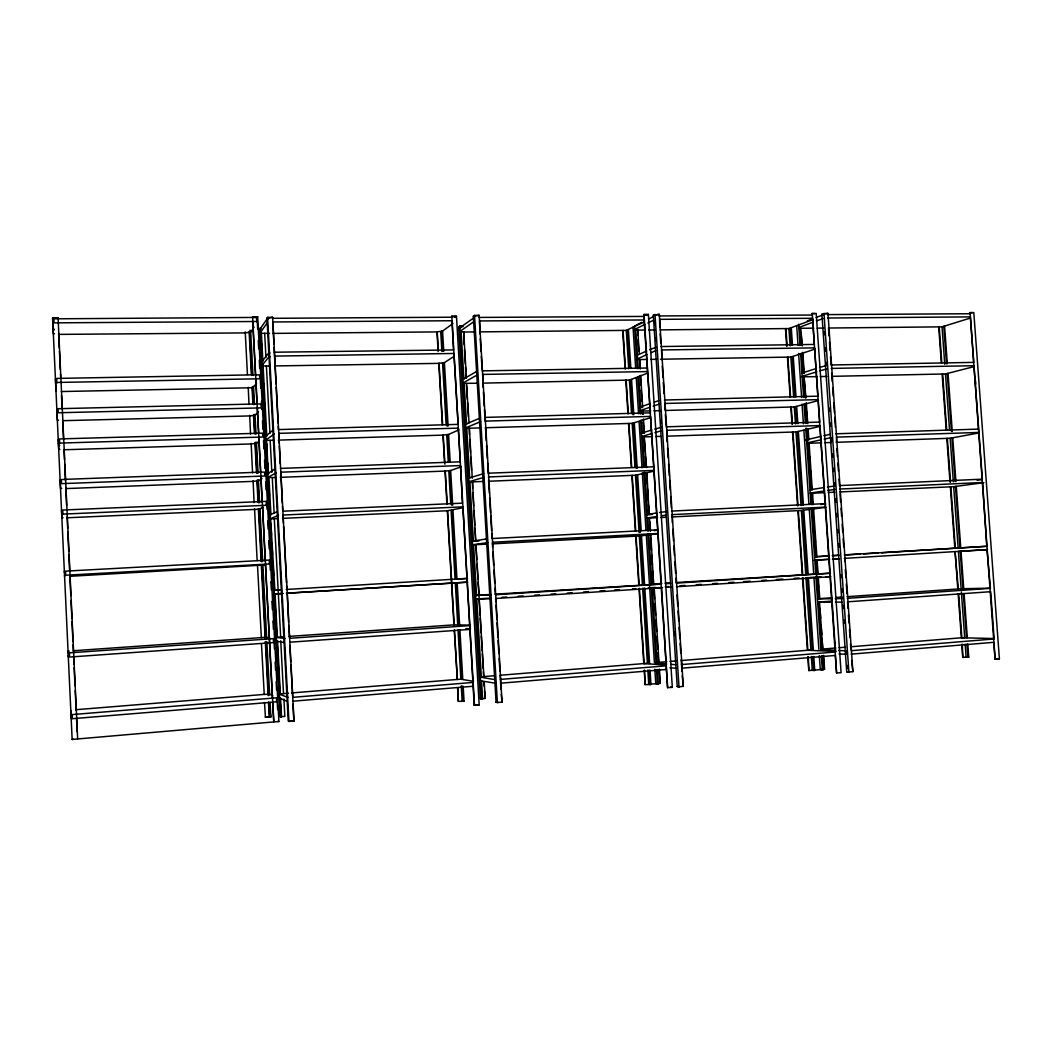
<?xml version="1.0" encoding="UTF-8"?>
<svg xmlns="http://www.w3.org/2000/svg" width="1052" height="1052" viewBox="0 0 1052 1052"><rect width="100%" height="100%" fill="white"/><g stroke="black" fill="none" stroke-linecap="round" stroke-linejoin="round"><path stroke-width="1.5" d="M67.197 517.781L258.463 509.273L262.803 507.59M77.651 738.872L58.084 317.888L52.6 317.928L72.141 739.438L278.898 721.475L257.661 316.744L252.467 316.981L256.399 316.954M257.069 317.651L257.661 316.744M254.071 327.106L250.757 332.051L245.34 332.905L58.662 334.391M261.159 328.987L260.041 328.25L259.463 329.079L280.463 717.056L281.555 716.951L280.555 697.976L279.464 698.055L287.196 701.408M266.984 318.256L267.602 317.362L272.639 317.336L294.008 721.001L288.932 721.448L288.235 721.093L266.984 318.256L272.639 317.336M260.081 329L267.024 319.032L268.128 319.019M267.221 322.872L260.278 332.708L261.356 332.695L262.882 361.691M261.356 332.695L260.896 333.326L264.67 333.3L265.946 357.378M264.67 333.3L269.47 333.431M261.803 361.704L268.812 352.907L269.917 352.893M263.118 375.603L263.079 365.412L261.987 365.425L269.01 356.76L270.127 356.746M274.335 352.223L453.491 349.922L452.058 320.742L272.889 321.965L273.914 344.32M262.619 365.964L269.549 366.017M274.533 356.089L453.964 353.472L458.107 424.377L278.425 429.584L278.254 426.323M256.53 383.822L252.125 387.741L61.332 391.541M258.503 411.792L255.11 415.238L249.666 415.935L62.673 420.695M258.621 433.266L63.712 438.802L59.438 439.039L59.622 443.089L262.776 437.04L262.566 433.161L258.621 433.266L257.175 407.124M258.858 441.34L256.57 443.313L251.126 443.944L64.027 449.769M265.722 436.291L272.876 430.163M267.708 462.775L268.299 473.965L266.524 440.38L273.428 440.275M270.167 440.367L271.85 472.322M272.494 317.533L272.534 318.309L451.584 317.217L451.808 316.284L456.476 316.257L479.186 704.893L474.202 705.234L462.906 506.84L283.106 515.033L283.382 523.16M455.227 317.191L455.187 316.455L454.28 317.125L456.476 316.257M272.757 333.405L437.001 331.906L442.576 331.078L452.978 323.464M460.894 327.711L460.789 325.923L458.672 326.738L480.422 698.752L482.618 698.923L481.553 680.723L480.554 680.802L496.005 683.313M473.334 316.271L474.544 315.416L479.173 315.376L502.028 702.144L497.372 702.539L496.071 702.249L473.334 316.271L479.173 315.376M460.789 325.923L459.908 326.554L463.13 326.699M459.895 327.724L473.439 318.125M479.015 317.428L643.811 316.415M473.663 321.82L460.105 331.288L461.105 331.288L463.906 379.299M461.105 331.288L460.224 331.893L463.695 331.867L466.417 378.141M464.195 344.793L463.695 331.867M274.927 468.916L267.681 473.702L268.76 473.663M262.001 478.542L258.529 480.817L253.072 481.369L65.842 488.588M274.48 365.938L438.815 363.374L444.404 362.598L453.557 356.694M280.476 468.403L460.289 461.815L458.317 428.111L278.78 433.345L279.135 442.997M277.176 511.653L269.851 514.954L270.929 514.901L268.957 477.411L272.271 477.569L274.151 513.323M272.271 477.569L275.4 477.529M462.919 379.325L476.582 371.488M482.171 370.869L647.111 368.016M476.806 375.196L463.13 382.902L464.116 382.875L466.536 424.232L465.655 424.627M464.116 382.875L463.235 383.375L477.963 383.217M466.457 383.454L469.034 422.943M262.527 505.381L265.249 561.203M484.919 417.407L650.36 412.818L643.692 314.627L648.374 314.416L672.307 687.337L667.586 687.666L661.563 587.726L495.623 598.509L495.808 601.744M645.757 315.258L647.046 314.601L643.692 314.627M646.717 315.245L648.374 314.416M479.857 331.88L626.269 330.381L644.179 322.004M644.034 319.979L479.502 320.939L479.988 333.957M653.331 315.205L659.302 314.351L683.3 686.391L678.987 686.759L677.212 686.535L653.331 315.205L659.302 314.351M636.039 325.213L641.838 322.346M649.084 318.782L653.423 316.626M659.025 315.955L811.855 315.035L812.223 313.483L816.221 313.457L841.087 672.675L836.577 672.991L835.367 655.449L681.735 668.191M644.955 324.424L634.816 329.368L635.737 329.355L638.235 368.581M647.861 323.003L653.66 320.176M635.737 329.355L634.514 329.947L637.749 329.92L639.3 354.353M637.709 334.97L637.749 329.92M278.32 440.117L442.958 435.107L448.573 434.476L458.882 429.834M483.631 473.65L468.692 478.134L469.692 478.095L466.746 427.809L465.852 428.217L469.337 428.111L472.282 478.239M469.468 434.686L469.337 428.111M646.664 351.013L636.473 355.497L637.407 355.484M649.571 349.737L656.343 347.16M660.998 346.542L814.366 344.438L812.552 318.296L659.63 319.335L659.762 327.461M646.888 354.524L636.394 359.455L639.629 359.403L640.247 369.028M651.254 352.63L655.62 350.737M639.787 367.569L639.629 359.403M274.888 590.159L270.653 518.86L277.57 518.597M274.296 518.741L280.674 637.025M482.894 383.125L629.425 380.074L647.467 373.197M647.348 371.593L482.658 374.42L483.131 387.267M821.914 314.219L827.977 313.391L852.883 671.649L848.885 672.004L846.715 671.82L821.914 314.219L822.861 315.232M660.183 329.881L788.934 328.553L813.038 319.611M807.357 320.873L811.749 319.19M816.128 317.494L821.98 315.245M824.413 313.588L827.977 313.391M811.986 322.556L798.823 327.566L799.678 327.566L800.901 345.424M816.365 320.886L823.098 318.651M827.819 318.02L970.391 316.889L973.757 362.375L831.08 364.991L830.515 356.891M280.292 477.345L445.035 471.086L450.664 470.52L461.039 466.851M650.031 403.639L639.774 407.203L640.694 407.177L638.748 376.616M654.423 402.114L658.828 400.588M660.446 359.232L790.88 357.075L814.984 349.08M664.443 400.023L817.93 396.17L814.603 347.883L661.603 349.935L661.84 359.771M650.254 407.15L639.997 410.661L640.918 410.635L641.128 413.844M653.187 406.151L659.052 404.152M640.918 410.635L639.682 411.056L650.715 410.872M485.353 427.743L632.173 423.351L650.32 417.762M827.503 313.575L827.582 314.601L969.615 313.746L970.076 312.575L973.797 312.562L999.4 658.92L995.1 659.209L993.864 642.312L851.186 654.134M828.66 328.027L942.027 326.843L970.194 318.112M815.182 368.844L801.94 373.039L802.794 373.026L801.466 353.538M819.587 367.437L826.359 365.557L826.122 362.322M816.878 371.764L802.163 376.366L803.031 376.34L804.478 397.432M819.824 370.843L826.596 368.989M803.031 376.34L801.506 376.826L817.075 376.642M804.07 376.892L805.95 397.787M831.317 368.424L973.994 365.702L982.371 479.16L839.47 485.59L839.023 479.133M488.43 476.937L653.673 470.402M641.431 433.122L651.727 430.018M654.66 429.124L661.498 427.322M666.166 426.823L819.732 422.089L818.18 399.628L665.048 403.468L665.074 409.793M651.951 433.529L641.641 436.567L642.575 436.541L644.534 467.404M654.896 432.661L660.774 430.925M665.377 410.477L794.286 406.94L818.535 400.523M831.685 376.34L945.472 373.96L973.784 366.675M282.462 518.373L447.337 510.746L463.419 507.669M667.034 436.172L795.996 431.925L820.31 426.31M653.437 466.812L488.22 473.203L487.641 463.445M488.522 481.251L635.461 475.241L653.489 471.27M820.744 436.435L805.832 439.96L808.843 439.854L808.067 428.532M823.913 435.725L830.238 434.292M835.867 433.792L978.123 429.111M820.981 439.828L806.739 442.971L807.607 442.945M824.15 439.131L830.475 437.737M809.08 449.704L809.08 443.181L812.276 489.824M265.801 564.911L69.919 576.299M836.274 442.313L950.153 438.263L978.676 432.977M978.373 432.451L836.577 437.132L836.445 442.077M486.458 538.953L472.387 541.201L473.387 541.149L469.902 481.685L468.903 481.724L483.854 477.371M656.29 513.034L646.612 514.559L647.545 514.52L644.85 472.282M659.512 512.521L666.915 511.469M647.545 514.52L646.296 514.717L652.437 514.454M671.597 511.088L824.886 503.645M809.948 489.759L824.281 487.523M827.464 487.023L834.709 485.985L834.486 482.763M656.514 516.571L646.835 518.044L647.769 517.992L648.584 530.905M661.353 515.835L666.192 515.099M824.518 490.929L810.185 493.112L811.039 493.072L811.828 504.5M827.7 490.442L834.946 489.43M812.289 496.491L812.512 493.164L813.288 504.565M839.706 489.048L982.621 482.5L986.776 546.29M475.912 544.752L483.907 676.633L480.409 676.923M977.15 480.225L982.016 479.554M839.72 491.955L953.691 486.668L983.896 482.671M820.928 504.526L825.675 503.895M672.241 516.94L801.361 510.47L825.912 507.34M825.123 507.13L672.215 514.625L672.36 522.831M657.474 529.879L492.073 538.545L491.784 533.68M654.068 530.642L657.263 530.234M492.218 543.871L639.314 535.968L657.5 533.811M657.71 533.482L492.586 542.253L492.586 547.211M496.071 702.249L498.122 702.394M677.212 686.535L679.553 686.627M846.715 671.82L849.293 671.886M289.905 721.277L294.008 721.001M474.202 705.234L479.186 704.893M268.562 716.872L265.288 717.162L270.811 717.069L270.035 702.355M480.422 698.752L485.182 698.423L484.209 681.775M644.205 670.269L645.113 684.615L650.005 684.55L650.938 684.471L650.031 670.111M650.925 684.116L660.301 683.392L659.394 669.085M807.87 656.75L808.817 670.571L824.61 669.296L823.663 655.501M961.817 644.311L962.777 657.368L966.407 657.053M654.844 669.177L655.764 683.708L657.408 683.918L658.342 683.839L657.421 669.493M813.775 656.553L814.721 670.413L813.853 670.492L812.907 656.632M819.324 655.58L820.284 669.585L822.309 669.756L823.177 669.69L822.217 655.856M967.801 644.113L968.747 657.184L967.945 657.25L966.985 644.179M281.055 716.701L284.842 716.373L283.935 699.028M457.567 687.692L458.356 701.368L464.05 701.263L463.169 686.167M264.105 694.386L269.68 694.281L272.639 695.569M639.024 588.423L643.785 663.588L665.903 665.009M656.067 662.878L657 662.799L652.201 587.621L651.28 587.687L656.067 662.878L666.705 663.904M802.479 577.824L807.423 650.294L835.867 651.425M815.892 576.312L820.915 649.478L821.783 649.413L818.535 602.191L817.68 602.244L832.198 602.165M958.148 593.841L961.344 637.788L993.838 638.511M279.267 682.748L279.858 693.965L288.419 693.202M291.693 692.939L461.631 679.105M277.57 641.141L280.358 694.175L279.267 694.267L288.103 697.384M458.014 629.859L460.868 679.237L473.545 681.315M72.391 718.411L71.168 718.503L70.839 710.442M677.001 668.322L669.966 667.783M846.387 654.291L839.009 653.963M76.112 709.692L264.17 694.412M483.355 671.728L483.644 676.594L495.084 675.66M499.976 675.266L647.979 663.247M657.973 652.608L658.605 662.379L666.784 661.721M670.045 661.445L676.594 660.919M681.499 660.524L811.329 649.978M822.099 639.314L822.769 649.045L835.814 647.993M839.075 647.716L845.598 647.19M850.489 646.796L964.986 637.499M654.186 587.45L658.973 662.418L655.725 662.681L657 662.799M281.292 589.646L273.809 590.225L281.318 589.778M287.038 589.291L286.709 586.069M73.377 650.741L265.157 637.341L269.614 637.801M832.342 597.72L819.311 598.627L818.982 593.801M835.604 597.483L842.113 597.036M847.005 596.694L961.133 588.752L990.037 588.147M69.274 651.135L68.091 651.214L68.13 652.924L273.349 638.643L273.546 642.575L69.55 657.053L69.353 652.963M276.873 637.288L283.803 636.776M288.708 636.434L453.938 624.862L470.257 625.098M842.52 598.575L835.183 598.706M285 638.498L276.281 637.433L277.373 637.354L275.085 593.933M830.948 601.179L819.534 601.981L822.769 649.045M69.458 655.08L68.275 655.159L68.314 657.013M467.535 578.403L456.962 579.139L452.965 510.273M829.002 555.877L814.55 556.824L815.418 556.771L812.17 509.405M832.211 555.666L838.628 555.232M844.283 554.891L987.315 546.251L881.563 552.787M490.508 598.062L475.767 599.075L491.008 598.759M501.935 597.326L506.827 597.01M518.255 596.26L523.146 595.945M534.574 595.208L539.466 594.893M550.893 594.143L555.785 593.828M567.212 593.091L572.104 592.763M583.531 592.026L588.423 591.711M599.85 590.974L604.755 590.645M614.539 590.014L619.431 589.699M632.489 588.844L635.763 588.633M665.258 586.727L668.52 586.516M679.96 585.767L684.865 585.451M696.293 584.715L701.197 584.386M712.638 583.65L717.53 583.334M728.97 582.584L733.875 582.269M743.672 581.638L750.207 581.217M761.635 580.467L766.54 580.152M776.35 579.52L782.885 579.087M794.313 578.35L799.218 578.035M671.768 587.003L665.929 587.226M830.409 576.746L676.475 586.74M475.635 595.419L490.298 594.459M495.19 594.156L660.709 584.005M661.761 583.465L650.715 584.189L660.827 583.834M665.035 583.255L669.94 582.939M676.462 582.519L830.462 573.156M490.797 595.011L475.557 595.458L476.556 595.393L473.597 544.765M830.173 573.248L676.252 583.137L675.936 578.245M829.239 559.296L814.09 560.229L829.686 559.269M832.448 559.099L838.865 558.704M845.006 558.336L844.756 561.558M283.146 593.433L274.007 593.999L282.62 593.486M286.42 593.236L467.759 582.137M467.298 582.177L287.235 593.21L288.616 622.192M827.832 556.035L816.431 556.718L815.865 548.579M832.711 555.745L839.22 555.351M845.742 554.956L860.391 554.075M863.653 553.878L878.302 552.984M286.223 589.475L467.075 578.403M832.947 559.072L839.457 558.678M844.335 558.375L987.565 549.617L961.015 551.248L963.75 588.66M473.637 541.228L478.962 540.978M487.707 542.635L472.598 544.818L487.326 544.134M657.553 517.676L649.386 518.071L650.57 530.892M660.814 517.505L665.706 517.268M271.127 518.662L270.048 518.715L278.504 515.493M812.065 493.23L823.453 492.704M828.332 492.481L834.841 492.178M62.896 513.77L61.726 513.823L61.516 510.338M62.923 514.349L61.713 514.402L61.91 517.729L63.081 517.676M470.165 481.921L483.631 481.448M268.957 477.411L267.879 477.45L276.255 472.756M61.726 488.391L60.543 488.43L60.109 479.949M809.961 577.43L821.125 576.996M825.912 576.812L830.699 576.627M653.594 583.991L650.78 534.114M665.706 583.65L670.584 583.465M808.633 443.273L821.638 442.826M824.899 442.708L831.396 442.484M806.516 439.631L807.371 439.604M652.358 436.646L644.218 436.909L646.533 467.588M655.62 436.541L660.511 436.383M651.28 587.687L656.159 587.529M648.045 588.002L662.55 587.555M58.425 443.536L59.648 443.51M58.557 445.548L59.727 445.509M266.998 439.986L265.906 440.025L274.204 434.003M59.911 449.401L58.741 449.441L58.241 439.499M480.567 421.642L465.76 427.835L466.746 427.809M466.536 424.232L465.549 424.258L480.356 417.933M469.087 428.217L480.475 427.888M653.976 410.78L660.485 410.609M479.133 595.195L478.108 582.177M58.557 420.221L57.387 420.261L56.834 409.228M639.471 407.611L642.693 407.518M820.323 376.577L826.819 376.445M55.624 383.046L56.834 383.02M56.65 378.996L55.44 379.022L56.032 391.12M475.859 599.022L476.766 599.009L481.343 677.08L480.343 677.159L494.742 679.631M639.274 359.56L647.414 359.429M650.675 359.389L657.184 359.284M831.961 598.733L817.443 598.877L818.311 598.812L815.655 560.137M847.307 598.351L990.432 588.331L987.026 549.657M53.165 329.237L54.336 329.223M53.205 329.907L54.375 329.907M54.546 333.773L53.376 333.786L52.679 319.558M813.88 328.158L800.73 328.277L802.387 345.924M817.154 328.132L823.729 328.066M637.394 330.091L645.533 330.012M648.782 329.986L655.291 329.933M463.445 332.037L474.939 331.932M53.823 318.125L58.084 317.888M811.763 313.654L814.879 313.641M969.536 312.746L972.442 312.733M451.545 316.481L455.187 316.455M835.419 602.152L841.876 602.125M469.56 625.624L289.629 638.314L288.787 625.414M465.904 628.583L470.481 628.846M968.747 657.184L966.117 657.158L965.171 644.1M996.901 658.776L999.4 658.92M962.777 657.368L962.343 644.337M995.1 659.209L970.076 312.575M820.915 649.478L835.525 650.32M838.773 650.504L846.15 650.807L846.308 653.134M469.784 629.412L289.681 642.22M852.883 671.649L851.633 660.498M821.586 669.559L823.177 669.69M814.721 670.413L812.289 670.348L811.342 656.527M808.817 670.571L808.317 656.777M836.577 672.991L812.223 313.483M681.499 664.562L835.604 651.977L819.968 425.56L666.784 430.294L667.126 441.695M671.255 664.338L675.818 664.785M666.179 665.811L500.397 679.421M666.416 669.453L500.62 683.195M683.3 686.391L682.222 675.752M657.053 683.668L658.342 683.839M649.308 684.26L650.938 684.471M670.558 687.114L672.307 687.337M645.113 684.615L644.56 670.308M667.586 687.666L644.061 314.443M261.343 637.617L257.516 565.397M276.479 641.22L284.079 642.496M472.874 682.446L292.758 697.344L290.878 664.89M473.098 686.246L292.798 701.211M485.182 698.423L484.472 690.796M502.028 702.144L501.278 694.215M481.685 698.725L482.618 698.923M462.854 700.251L464.05 701.263M458.356 701.368L457.817 687.745M283.514 693.597L280.726 640.773M270.811 717.069L269.851 710.192M278.898 721.475L277.623 721.501M64.54 575.378L64.632 576.496M64.343 571.302L64.448 572.564M975.546 380.85L975.783 384.085M944.591 326.278L947.326 363.742M948.036 373.473L952.27 431.452M952.744 437.908L955.926 481.527M956.281 486.392L960.778 548M964.105 593.552L967.314 637.578M943.789 326.291L946.524 363.755M947.234 373.486L951.468 431.478M951.942 437.934L955.124 481.566M955.479 486.418L959.976 548.053M962.935 588.712L960.213 551.301L958.411 551.406L961.133 588.752M963.303 593.604L966.512 637.643M942.027 326.843L944.762 364.242M945.472 373.96L949.575 430.229M950.153 438.263L953.336 481.816M953.691 486.668L958.175 548.171M961.37 592L964.697 637.578M939.212 326.87L941.816 362.664M942.645 374.012L946.747 430.321M947.339 438.368L950.508 481.947M950.863 486.8L955.347 548.342M958.306 588.949L955.071 551.616L957.793 588.962M958.661 593.828L961.857 637.814M938.713 327.027L941.316 362.808M942.145 374.144L946.248 430.413M946.826 438.46L949.995 482.013M950.351 486.866L954.835 548.368M828.489 327.737L829.055 335.838M829.502 342.308L830.067 350.408M831.659 373.328L832.224 381.495M832.684 388.03L833.25 396.209M833.71 402.745L834.394 412.542M834.736 417.447L835.406 427.257M836.892 448.52L837.445 456.581M837.905 463.025L838.457 471.086M840.048 493.861L840.601 501.896M841.048 508.313L841.6 516.348M842.165 524.369L842.718 532.404M843.165 538.821L843.73 546.856M845.308 569.553L845.861 577.548M846.308 583.952L846.978 593.552M848.004 608.332L847.544 601.823L990.682 591.697L994.166 638.958L851.423 650.675L850.489 644.14M848.451 614.841L849.017 622.981M849.477 629.49L850.042 637.63M823.992 313.417L848.885 672.004M823.992 331.59L824.216 334.825M825.123 347.765L825.347 351M829.305 408.15L829.541 411.424M830.33 422.838L830.554 426.113M831.356 437.711L831.58 440.933M832.474 453.793L832.697 457.015M833.486 468.285L833.71 471.493M835.617 499.056L835.84 502.264M836.616 513.494L836.84 516.703M837.734 529.524L837.957 532.733M838.733 543.963L838.957 547.172M840.864 574.629L841.087 577.824M841.863 589.002L842.073 592.197M842.994 605.308L843.217 608.556M844.006 619.93L844.23 623.178M847.162 665.39L847.373 668.572M802.834 352.394L804.28 373.447M806.292 402.64L807.739 423.68M813.63 509.457L816.878 556.692M817.102 560.045L818.101 574.51M818.324 577.719L819.758 598.627M801.072 333.129L801.729 342.834M802.4 352.552L802.742 357.404M803.176 363.874L803.846 373.578M804.293 380.127L804.846 388.214M805.293 394.684L805.516 397.919M806.411 410.845L806.963 418.933M807.634 428.637L808.067 435.094M809.514 456.134L810.185 465.786M810.513 470.599L811.171 480.251M811.618 486.682L811.842 489.89M812.631 501.37L812.854 504.631M813.078 507.879L813.301 511.14M813.748 517.65L814.301 525.79M814.748 532.299L815.418 542.069M816.878 563.28L817.536 572.919M817.983 579.35L818.535 587.384M819.981 608.477L820.652 618.208M821.099 624.704L821.77 634.435M823.216 655.475L823.847 664.667M804.925 403.915L806.253 423.391M806.595 428.256L810.816 489.719M798.586 324.253L800.046 345.437M800.598 353.551L803.623 397.459M804.057 403.942L805.398 423.417M805.727 428.282L810.974 504.539M811.302 509.444L815.668 573.077M821.362 655.935L822.309 669.756M796.693 325.647L798.034 345.266M798.599 353.446L801.624 397.59M802.071 404.126L803.412 423.746M803.873 430.281L808.909 503.855M809.251 508.76L813.735 574.155M813.959 577.43L818.89 649.36M791.301 327.974L792.485 345.332M793.247 356.549L795.996 396.735M796.666 406.506L797.837 423.548M798.376 431.544L803.426 505.236M803.767 510.233L808.133 574.116M808.37 577.482L813.341 650.097M790.433 327.974L791.617 345.345M792.393 356.562L795.141 396.762M795.812 406.532L796.969 423.575M797.521 431.57L802.558 505.276M802.9 510.273L807.265 574.168M807.502 577.548L812.473 650.162M788.934 328.553L790.118 345.884M790.88 357.075L793.629 397.196M794.286 406.94L795.457 423.956M795.996 431.925L801.019 505.486M801.361 510.47L805.727 574.247M805.95 577.601L810.908 650.07M785.91 328.579L787.093 345.924M787.856 357.128L790.604 397.262M791.262 407.019L792.432 424.048M792.971 432.03L797.995 505.657M798.337 510.628L802.689 574.431M802.926 577.798L807.87 650.32M785.489 328.75L786.672 346.069M787.435 357.272L790.17 397.393M790.841 407.137L791.998 424.153M792.537 432.135L797.561 505.71M797.903 510.68L802.255 574.458M660.169 333.826L660.788 343.36M662.26 366.201L662.984 377.484M663.299 382.31L664.022 393.579M665.364 414.435L666.074 425.271M667.547 448.152L668.165 457.83M668.585 464.287L669.309 475.583M669.624 480.422L670.255 490.114M670.663 496.57L671.4 507.866M672.78 529.353L673.517 540.754M673.832 545.646L674.463 555.43M674.884 561.952L675.621 573.353M677.001 594.853L677.738 606.202M678.053 611.067L678.672 620.785M679.092 627.268L679.829 638.617M680.144 643.482L680.762 653.213M681.183 659.696L681.933 671.215M655.015 314.377L678.987 686.759M654.712 321.754L654.909 324.936M655.725 337.639L655.935 340.809M660.998 419.59L661.195 422.68M674.687 632.331L674.897 635.566M640.655 375.446L642.601 405.914M643.127 414.159L642.917 410.964L642.772 414.278M643.429 418.959L644.35 433.358M646.835 472.44L649.176 514.612L648.558 504.907M638.025 339.849L638.748 351.25M640.3 375.59L640.918 385.203M641.22 390.016L641.93 401.233M643.285 422.273L643.995 433.463M644.311 438.526L645.139 451.479M645.455 456.331L646.073 466.049M646.48 472.519L647.204 483.854M647.519 488.707L648.242 500.042M649.597 521.292L650.215 530.931M650.623 537.375L651.438 550.235M651.753 555.048L652.371 564.7M652.779 571.131L653.502 582.387M653.818 587.463L654.554 598.864M654.857 603.756L655.593 615.157M655.896 620.036L656.632 631.437M656.935 636.328L657.776 649.347M659.131 670.637L659.841 681.762M641.536 420.261L642.351 433.082M648.795 534.127L651.977 584.136L651.057 584.202L647.861 534.179M634.593 325.923L637.315 368.594M637.828 376.642L640.195 413.87M640.602 420.287L643.614 467.443M643.929 472.322L647.664 530.944M656.501 669.572L657.408 683.918M633.041 326.975L635.658 367.911M636.276 377.747L638.577 413.778M639.103 421.957L642.022 467.824M642.325 472.729L645.981 530.05M646.296 534.968L654.436 662.721M628.399 329.776L630.832 368.134M631.568 379.575L633.791 414.685M634.317 422.93L637.196 468.219M637.617 474.912L641.168 530.642M641.483 535.77L644.587 584.61M644.81 588.107L649.597 663.404M627.479 329.789L629.911 368.147M630.635 379.588L632.87 414.712M633.396 422.957L636.263 468.245M636.697 474.952L640.339 532.338M640.563 535.823L643.666 584.675M643.89 588.16L648.663 663.483M649.097 670.177L650.005 684.55M626.269 330.381L628.702 368.66M629.425 380.074L631.542 413.528M632.173 423.351L634.935 466.93M635.461 475.241L639.103 532.496M639.314 535.968L642.417 584.715M642.64 588.199L647.401 663.352M647.835 670.045L648.742 684.392M623.021 330.407L625.453 368.713M626.177 380.14L628.294 413.62M628.925 423.456L631.687 467.062M632.213 475.373L635.737 531.036M636.065 536.152L639.156 584.925M639.379 588.41L644.14 663.615M622.679 330.578L625.112 368.857M625.835 380.285L627.952 413.738M628.57 423.562L631.332 467.141M631.857 475.451L635.382 531.076M635.71 536.191L638.801 584.938M480.264 338.77L481.027 351.605M481.316 356.431L482.066 369.265M483.42 392.015L484.262 406.296M484.446 409.478L485.143 421.116L650.596 416.408L661.34 584.11L495.4 594.761L495.005 588.199M485.524 427.625L486.287 440.656M486.576 445.535L487.352 458.554M488.628 480.172L489.39 493.151M489.68 498.017L490.548 512.6M490.732 515.848L491.6 530.445M492.875 552.129L493.651 565.24M493.94 570.171L494.716 583.281M496.005 604.992L496.86 619.549M497.057 622.784L497.912 637.354M498.109 640.589L498.872 653.529M499.161 658.394L499.924 671.334M500.213 676.186L501.002 689.494M474.544 315.416L497.372 702.539M464.471 349.58L465.313 363.939M465.51 367.122L466.154 378.286M466.549 385.032L467.39 399.3M467.575 402.469L468.416 416.723M469.744 439.539L470.507 452.465M470.783 457.318L471.546 470.244M472.611 488.312L472.493 481.829L475.701 541.149L474.952 528.341M472.887 493.112L473.637 505.92M473.926 510.733L474.768 525.145M476.004 546.382L476.766 559.401M477.056 564.28L477.91 578.929M479.173 600.429L480.028 615.012M480.225 618.247L481.08 632.831M481.264 636.079L482.118 650.662M482.316 653.897L483.17 668.48M483.946 681.722L484.209 686.259M459.79 325.936L481.619 699.015M451.808 316.284L474.478 705.3M442.576 331.078L443.747 351.263M444.404 362.598L448.086 425.994M448.573 434.476L450.177 462.052M450.664 470.52L452.676 505.078M457.173 582.769L459.606 624.599M459.908 629.846L462.775 679.316M441.577 331.091L442.747 351.276M443.405 362.624L447.087 426.021M447.573 434.502L449.165 462.078M449.664 470.56L451.663 505.131M451.965 510.312L455.963 579.205L455.082 579.257L451.098 510.522M456.173 582.834L458.593 624.678M458.896 629.911L461.762 679.408M462.157 686.101L463.038 701.342M440.735 331.709L441.879 351.381M442.563 363.164L446.14 424.811M446.719 434.884L448.31 462.407M448.796 470.862L450.703 503.645M455.292 582.887L457.712 624.625M461.263 685.93L462.144 701.132M437.224 331.735L438.303 350.342M439.052 363.216L442.616 424.903M443.208 434.989L444.891 464.156M445.285 470.994L447.179 503.803M447.573 510.693L454.188 624.875M454.49 630.109L457.344 679.526L454.24 630.095M437.001 331.906L438.132 351.592M438.815 363.374L442.379 425.021M442.958 435.107L444.549 462.63M445.035 471.086L446.942 503.869M447.337 510.746L453.938 624.862M274.085 347.476L276.005 383.848M276.176 387.123L278.083 423.049M279.306 446.166L280.226 463.643M282.317 503.093L280.831 472.19L460.5 465.563L462.42 503.158L282.751 511.206L282.488 506.341M283.553 526.394L286.538 582.847M289.852 645.455L290.707 661.655M292.969 704.248L293.85 720.922M268.576 317.559L268.615 318.322M267.602 317.362L288.932 721.448M266.393 365.912L269.943 433.332M263.079 365.412L266.8 436.251M261.409 342.978L262.079 355.826M263.552 383.638L264.131 394.881M264.565 402.916L265.236 415.764M265.656 423.798L266.248 435.041M266.695 443.576L267.287 454.78M268.747 482.592L269.43 495.597M269.851 503.737L270.456 515.125M270.903 523.725L271.508 535.073M271.929 543.187L272.521 554.522M272.955 562.636L273.638 575.602M274.059 583.715L274.401 590.198M275.111 603.585L275.69 614.815M276.111 622.837L276.794 635.684M277.241 644.271L277.833 655.488M278.254 663.51L278.846 674.726M280.384 704.064L280.963 715.123M260.041 328.25L280.463 717.056M257.24 319.598L257.372 322.175M261.698 404.468L261.895 408.347M266.787 501.58L266.998 505.473M269.864 560.111L270.062 564.017M274.046 639.787L274.178 642.404M257.24 320.926L257.674 329.131M258.279 340.611L258.7 348.804M259.305 360.284L259.739 368.489M260.344 379.969L260.764 388.175M261.461 401.299L261.882 409.491M262.487 420.971L262.921 429.177M263.526 440.656L263.947 448.862M264.552 460.342L264.986 468.534M265.669 481.658L266.103 489.864M266.708 501.344L267.129 509.536M267.734 521.016L268.168 529.222M268.773 540.702L269.207 548.907M269.799 560.387L270.325 570.223M270.916 581.703L271.35 589.909M271.955 601.389L272.389 609.595M272.981 621.074L273.415 629.267M274.02 640.747L274.454 648.952M275.137 662.076L275.571 670.269M276.176 681.749L276.597 689.954M277.202 701.434L277.636 709.64M252.585 316.784L273.796 721.922L272.613 702.171M252.717 321.899L255.465 374.341M255.728 379.259L257.004 403.85M258.726 436.633L260.607 472.69M260.778 475.977L262.158 502.198M265.42 564.49L272.442 698.896M250.639 330.946L252.94 375.117M253.545 386.571L254.479 404.573M254.992 414.396L256.017 434.029M256.451 442.208L258.069 473.295M258.411 479.83L259.607 502.738M259.949 509.286L262.684 561.636M262.855 564.911L266.708 638.538M266.879 641.812L269.614 694.162M250.008 330.144L250.35 336.693M250.941 348.159L251.375 356.352M251.967 367.819L252.309 374.367M252.993 387.478L253.506 397.301M255.136 428.427L255.386 433.345M256.162 448.086L256.596 456.279M257.188 467.745L257.451 472.664M258.305 489.035L258.818 498.872M259.331 508.695L259.844 518.531M260.357 528.354L260.87 538.19M261.383 548.013L261.895 557.836M262.5 569.303L262.921 577.495M263.526 588.962L264.039 598.798M264.552 608.621L265.065 618.458M265.656 629.924L266.09 638.104M266.682 649.571L267.195 659.407M267.708 669.23L268.221 679.066M268.825 690.533L269.088 695.438M249.64 332.59L251.862 375.143M252.454 386.597L253.4 404.599M253.913 414.422L254.939 434.055M255.36 442.234L256.99 473.334M257.332 479.883L258.529 502.79M258.871 509.339L261.606 561.702M261.777 564.977L265.617 638.617M265.788 641.891L268.523 694.254M268.944 702.434L269.72 717.162M249.127 331.604L251.349 374.236M252.033 387.36L252.901 403.744M253.493 415.224L254.439 433.266M254.952 443.102L256.491 472.611M256.912 480.803L258.029 502.12M258.371 508.681L261.106 561.15M261.369 566.068L265.13 638.209M265.301 641.483L268.128 695.596M268.47 702.144L269.246 716.912M245.221 331.827L247.444 374.473M248.233 387.267L249.008 404.507M249.692 415.251L250.547 434.042M251.152 443.405L252.559 472.795M253.098 480.711L254.111 502.659M254.571 508.931L257.135 560.532M261.488 644.074L264.236 694.438M264.525 702.512L265.42 717.227M52.6 317.928L52.653 318.861M73.364 739.24L72.141 739.438M58.61 333.326L59.293 348.08M59.451 351.184L60.293 369.397M60.516 374.144L60.674 377.589M61.503 395.473L62.121 408.728M62.647 420.077L63.488 438.237M64.027 449.598L64.488 459.553M64.711 464.366L65.474 480.856M65.776 487.326L66.618 505.447M67.157 516.861L67.683 528.393M67.841 531.615L68.748 551.34M68.906 554.588L69.669 571.012M69.971 577.548L70.813 595.603M71.036 600.521L71.878 618.563M72.036 621.824L72.943 641.523M73.101 644.771L73.403 651.359M73.627 656.251L74.021 664.483M74.166 667.731L75.008 685.812M75.231 690.677L76.152 710.35M76.533 718.542L77.151 731.745M252.69 317.454L256.517 317.625L256.714 321.491L54.047 322.846L53.862 318.822L252.69 317.454M255.702 374.814L259.515 374.906L259.712 378.786L56.808 382.455L56.624 378.418L255.702 374.814M257.227 403.955L261.041 404.007L261.238 407.887L58.215 412.752L58.031 408.702L257.227 403.955M260.791 472.151L264.617 472.098L264.815 476.004L61.503 483.644L61.318 479.58L65.592 479.331L260.791 472.151M76.507 714.229L72.22 714.584L72.404 718.7L272.823 702.157L276.663 701.763L276.452 697.805L76.507 714.229M269.43 563.977L65.75 575.234L65.566 571.144L269.22 560.058L269.43 563.977M266.353 505.276L62.923 514.112L62.726 510.049L266.143 501.37L266.353 505.276"/></g></svg>
